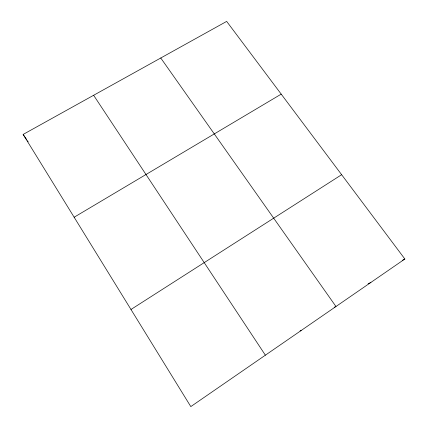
<?xml version="1.0" encoding="UTF-8"?>
<svg xmlns="http://www.w3.org/2000/svg" width="428" height="428" viewBox="0 0 428 428"><rect width="100%" height="100%" fill="white"/><g stroke="black" fill="none" stroke-linecap="round" stroke-linejoin="round"><path stroke-width="0.64" d="M404.867 259.004L190.808 406.6L23.133 134.424L226.663 21.4L404.867 259.004L402.513 260.251M130.973 309.476L341.64 174.699M74.146 217.226L281.212 94.133M368.091 283.834L370.883 282.432M334.198 307.32L335.969 306.507L160.757 57.999M300.082 330.93L301.146 330.518M23.133 134.424L26.697 139.64M27.413 140.689L28.162 141.786M93.625 95.278L265.376 355.181"/></g></svg>
